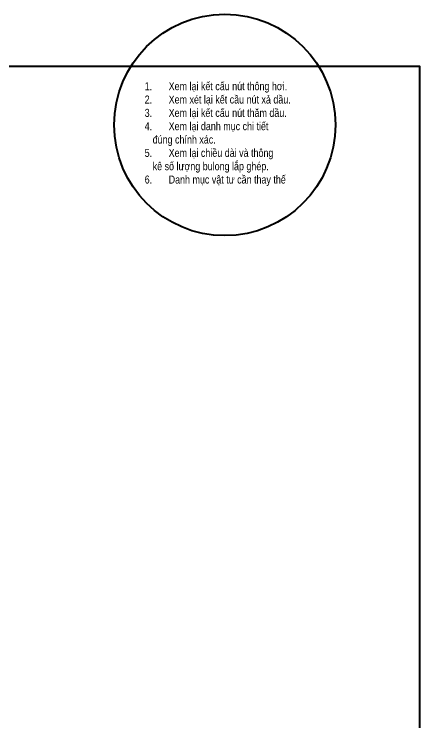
# Model space of a CAD drawing. Header units: millimetres. Extents: x -11382 to 23553, y -372 to 10786.
# Drawn here: x 9936 to 10494, y 2676 to 3650 of the extents above; entities that cross this region are included whole.
import ezdxf

# ---------------------------------------------------------------- set-up
doc = ezdxf.new("R2010")
doc.units = ezdxf.units.MM
doc.header["$LTSCALE"] = 0.2
doc.layers.add('đường bao thấy', color=7, linetype='Continuous', lineweight=40)
doc.styles.add('nhat 2.5', font='arial.ttf', dxfattribs={"width": 0.8, "height": 2.5})

msp = doc.modelspace()

# ---------------------------------------------------------------- linework, layer by layer
at = {"layer": 'đường bao thấy', "ltscale": 5}
msp.add_lwpolyline([(10494.311, 1727.833), (10494.311, 3578.033), (7878.511, 3578.033), (7878.511, 1727.833)], close=True, dxfattribs=at)
at = {"layer": 'đường bao thấy', "color": 2}
msp.add_circle((10225.728, 3497.631), 152.251, dxfattribs=at)

# ---------------------------------------------------------------- texts
at = {"layer": 'đường bao thấy', "insert": (10115.497, 3556.372), "char_height": 11, "width": 191.90204, "attachment_point": 1, "style": 'nhat 2.5'}
msp.add_mtext('\\pi-11,l11,t33;1.^IXem lại kết cấu nút thông hơi.\\P2.^IXem xét lại kết cầu nút xả dầu.\\P3.^IXem lại kết cấu nút thăm dầu.\\P4.^IXem lại danh mục chi tiết đúng chính xác.\\P5.^IXem lại chiều dài và thông kê số lượng bulong lắp ghép.\\P6.^IDanh mục vật tư cần thay thế', dxfattribs=at)

doc.saveas('drawing.dxf')
